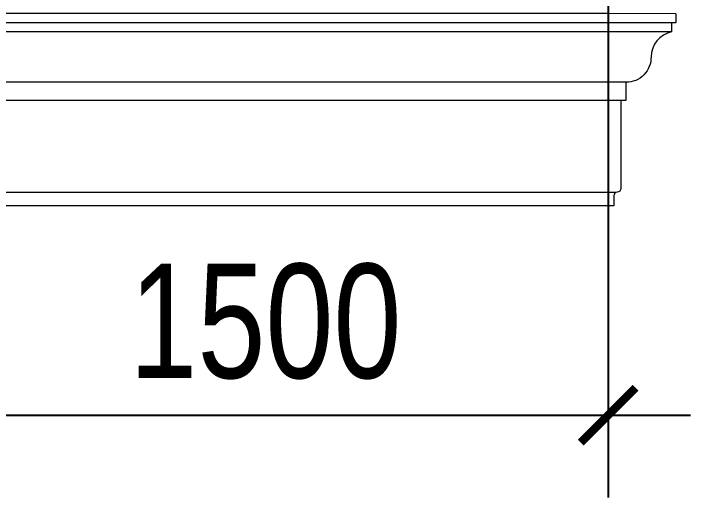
# Model space of a CAD drawing. Header units: millimetres. Extents: x -78046 to 260989, y -99288 to 158505.
# Drawn here: x 249422 to 250903, y 3608 to 4667 of the extents above; entities that cross this region are included whole.
import ezdxf

# ---------------------------------------------------------------- set-up
doc = ezdxf.new("R2010")
doc.units = ezdxf.units.MM
doc.header["$LTSCALE"] = 100
doc.header["$PDMODE"] = 98
doc.layers.get('Defpoints').update_dxf_attribs({"lineweight": 13})
doc.layers.add('-HATCH', color=8, linetype='Continuous', lineweight=5)
doc.layers.add('-LINE1', color=7, linetype='Continuous', lineweight=18)
doc.styles.add('AVANH', font='VHAVAN_2.TTF', dxfattribs={"width": 0.8})
doc.dimstyles.new('C_100A3', dxfattribs={"dimscale": 100, "dimtxt": 2.5, "dimasz": 1.2, "dimexe": 1.8, "dimexo": 0, "dimgap": 0.75, "dimtad": 1, "dimdec": 0, "dimzin": 0, "dimdsep": 46, "dimtxsty": 'AVANH', "dimblk": 'ARCHTICK', "dimcen": 0, "dimdle": 1.8, "dimclrd": 256, "dimclre": 256, "dimclrt": 7, "dimadec": 0, "dimazin": 0, "dimtfac": 0.0001, "dimtdec": 0, "dimtix": 1, "dimtmove": 2, "dimatfit": 3, "dimldrblk": 'ARCHTICK', "dimfxl": 1.8, "dimtolj": 1, "dimtzin": 0, "dimarcsym": 0})

# ---------------------------------------------------------------- blocks, each defined once
blk = doc.blocks.new('_ARCHTICK')
at = {"const_width": 0.15}
blk.add_lwpolyline([(-0.5, -0.5), (0.5, 0.5)], dxfattribs=at)
blk = doc.blocks.new('*D203')
at = {"layer": 'Defpoints', "lineweight": -2, "transparency": 16777216}
for p, q in [((250722.7, 4761.8), (250722.7, 3608.3)), ((249223.1, 4041.9), (249223.1, 3608.3)), ((249043.1, 3788.3), (250902.7, 3788.3))]:
    blk.add_line(p, q, dxfattribs=at)
at = {"layer": 'Defpoints', "color": 0, "transparency": 16777216}
for p in [(250722.7, 4761.8), (249223.1, 4041.9), (250722.7, 3788.3)]:
    blk.add_point(p, dxfattribs=at)
at = {"layer": 'Defpoints', "lineweight": -2, "transparency": 16777216, "xscale": 120, "yscale": 120, "zscale": 120, "rotation": 180}
blk.add_blockref('_ARCHTICK', (249223.1, 3788.3), dxfattribs=at)
at = {"layer": 'Defpoints', "lineweight": -2, "transparency": 16777216, "xscale": 120, "yscale": 120, "zscale": 120}
blk.add_blockref('_ARCHTICK', (250722.7, 3788.3), dxfattribs=at)
at = {"layer": 'Defpoints', "color": 7, "transparency": 16777216, "insert": (249972.9, 3992.6), "char_height": 250, "attachment_point": 5, "style": 'AVANH'}
blk.add_mtext('\\A1;1500', dxfattribs=at)

msp = doc.modelspace()

# ---------------------------------------------------------------- linework, layer by layer
at = {"layer": '-HATCH'}
for p, q in [((250861.5, 4646.6), (234077, 4646.6)), ((250861.5, 4626.6), (234077, 4626.6)), ((250768, 4516.6), (234177, 4516.6)), ((250761.5, 4476.7), (234188.3, 4476.7)), ((250739.7, 4275.6), (234199.9, 4275.6))]:
    msp.add_line(p, q, dxfattribs=at)
at = {"layer": '-LINE1', "color": 0, "lineweight": 20}
msp.add_line((250870.5, 4666.3), (250572.4, 4666.7), dxfattribs=at)
for points in [[(250722.5, 4666.6), (234068, 4666.6), (234068, 4646.9), (234077, 4646.9), (234077, 4626.9, -0.352281), (234122, 4572.7, 0.425458), (234177, 4516.9), (234177, 4477), (234188.3, 4477), (234188.3, 4284.4, 0.412335), (234196, 4276.8, -0.406708), (234203.3, 4269.4), (234203.3, 4246.7), (250735.2, 4246.7)], [(250870.5, 4666.3), (250870.5, 4646.3), (250861.5, 4646.3), (250861.5, 4626.3, 0.352281), (250816.5, 4572.1, -0.425458), (250761.5, 4516.3), (250761.5, 4476.4), (250750.2, 4476.4), (250750.2, 4283.8, -0.412335), (250742.4, 4276.2, 0.406708), (250735.2, 4268.8), (250735.2, 4246.3)]]:
    msp.add_lwpolyline(points, format="xyb", dxfattribs=at)

# ---------------------------------------------------------------- dimensions: what is measured, and where the dimension line sits
at = {"layer": 'Defpoints', "color": 2}
dim = msp.add_linear_dim(base=(250722.7, 3788.3), p1=(249223.1, 4041.9), p2=(250722.7, 4761.8), dimstyle='C_100A3', dxfattribs=at)
dim.commit()
dim.dimension.update_dxf_attribs({"geometry": '*D203', "text_midpoint": (249972.9, 3992.6)})

doc.saveas('drawing.dxf')
